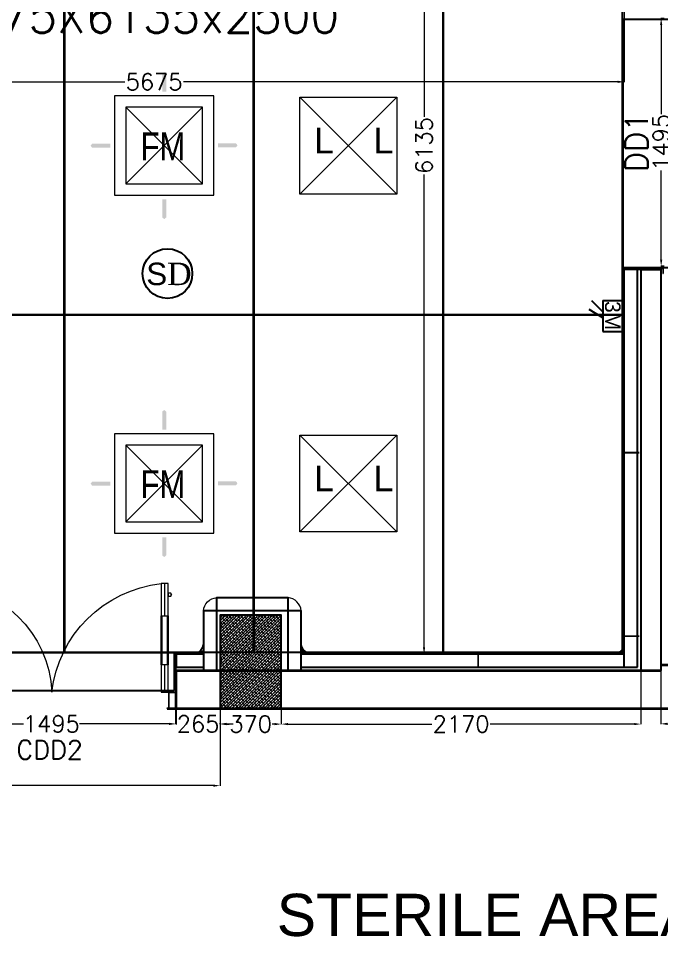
# Model space of a CAD drawing. Header units: millimetres. Extents: x 1327414 to 2124380, y -346496 to -91575.
# Drawn here: x 2110217 to 2114100, y -249526 to -243986 of the extents above; entities that cross this region are included whole.
import ezdxf

# ---------------------------------------------------------------- set-up
doc = ezdxf.new("R2010")
doc.units = ezdxf.units.MM
doc.header["$LTSCALE"] = 600
doc.header["$MEASUREMENT"] = 0
doc.header["$PDMODE"] = 35
doc.linetypes.add('DASHED', pattern=[0.75, 0.5, -0.25])
for name, color, linetype, lineweight in [('0 Room Dimensions', 7, 'Continuous', 0), ('1200 Door', 144, 'Continuous', 5), ('90deg Corner', 96, 'Continuous', 0), ('Ahlada 50mm Ceiling Panels', 191, 'Continuous', 0), ('Ahlada 50mm Wall Panel', 94, 'Continuous', 0), ('Ahlada Coving', 3, 'Continuous', 0), ('C-Section', 3, 'Continuous', 9), ('DIM', 7, 'Continuous', 0), ('Double Leaf Door', 4, 'Continuous', 18), ('FA-BELOW SMOKE DERECTOR', 1, 'Continuous', 25), ('P-Wall', 8, 'Continuous', 35), ('Partition-80WP', 7, 'Continuous', 5), ('Supply Diffusers', 3, 'Continuous', 0)]:
    doc.layers.add(name, color=color, linetype=linetype, lineweight=lineweight)
for name, color, linetype in [('col', 5, 'Continuous'), ('Dimensions', 7, 'Continuous'), ('ELE-3M UPS P.SB', 3, 'Continuous'), ('MEP_HVAC_SUPPLY_DIFFUSER', 5, 'Continuous'), ('TEXT', 6, 'Continuous'), ('wall', 1, 'Continuous')]:
    doc.layers.add(name, color=color, linetype=linetype)
doc.layers.add('ELE-42W EMERGENCY DOWN LIGHT', color=7, linetype='Continuous', lineweight=0, true_color=0x608ec6)
doc.styles.add('ARIAL', font='')
doc.styles.add('PDF Times New Roman', font='')
doc.styles.add('ROMAN', font='', dxfattribs={"width": 0.8})
doc.styles.add('ROMANS', font='romans.shx')
doc.styles.add('SIMPLEX', font='SIMPLEX')
doc.styles.get("Standard").update_dxf_attribs({"font": ''})
doc.styles.get('ARIAL').set_extended_font_data('Arial')
doc.styles.get('PDF Times New Roman').set_extended_font_data('Times New Roman')
doc.styles.get('ROMAN').set_extended_font_data('Arial')
doc.styles.get('Standard').set_extended_font_data('Stylus BT')
doc.dimstyles.new('AEPL1', dxfattribs={"dimtxt": 100, "dimasz": 40, "dimexe": 1.25, "dimexo": 5, "dimtad": 0, "dimdec": 0, "dimtxsty": 'ROMANS', "dimcen": 2.5, "dimclrd": 250, "dimclre": 250, "dimclrt": 7, "dimadec": 0, "dimazin": 0, "dimtfac": 1, "dimtdec": 0, "dimtmove": 0, "dimatfit": 3, "dimfxl": 1, "dimlwd": 0, "dimlwe": 0, "dimarcsym": 0})

# ---------------------------------------------------------------- blocks, each defined once
blk = doc.blocks.new('A010004 Mezz.F. Layout Plan$0$b & c')
at = {"layer": 'Ahlada Coving', "color": 3}
for p, q in [((-4.1, 40.9), (-5.7, 42.5)), ((-2.7, 7.8), (-3.7, 7.8)), ((-3.7, 7.8), (-2.7, 6)), ((4.9, 15.3), (-2.7, 7.8)), ((-2.7, 6), (5.7, 14.4)), ((8.7, 11.4), (0.3, 3)), ((0.3, 3), (2.1, 2)), ((2.1, 3), (9.7, 10.6)), ((2.1, 2), (2.1, 3)), ((36.9, 0), (35.3, 1.6))]:
    blk.add_line(p, q, dxfattribs=at)
blk.add_lwpolyline([(-5.7, 30.7), (-5.7, 5.7), (0, 0), (25, 0), (22.8, 1.5), (13.2, 1.5), (3.6, 4.5), (3.6, 1.5), (0.6, 1.5), (-4.2, 6.3), (-4.2, 9.3), (-1.2, 9.3), (-4.2, 18.9), (-4.2, 28.4), (-5.7, 30.7)], dxfattribs=at)
for radius, start, end in [(44, 181.9548, 220.5976), (42.5, 184.1661, 265.906), (44, 222.2286, 227.7746), (44, 229.4056, 268.1119)]:
    blk.add_arc((38.3, 44), radius, start, end, dxfattribs=at)
blk = doc.blocks.new('90D_CORNER_COVE')
at = {"layer": '90deg Corner', "color": 3}
for p, q in [((-59.1, 65.5), (-40.3, 65.5)), ((-40.3, -15), (-40.3, 65.5)), ((-59.1, -15), (-40.3, -15)), ((-40.3, -15), (-40.3, -33.8)), ((-40.3, -15), (40.2, -15)), ((40.2, -15), (40.2, -33.8))]:
    blk.add_line(p, q, dxfattribs=at)
blk.add_arc((-48.7, -23.5), 89.4, 5.4288, 84.5712, dxfattribs=at)
blk = doc.blocks.new('*D158')
at = {"layer": 'Defpoints', "color": 0, "transparency": 16777216}
for p in [(2108099.1, -247253.6), (2111434.1, -247948.9), (2111434.1, -248615.2)]:
    blk.add_point(p, dxfattribs=at)
at = {"layer": 'DIM', "color": 250, "lineweight": 0, "transparency": 16777216}
for p, q in [((2108099.1, -247258.6), (2108099.1, -248616.5)), ((2111434.1, -247953.9), (2111434.1, -248616.5)), ((2108139.1, -248615.2), (2109590, -248615.2)), ((2111394.1, -248615.2), (2109943.2, -248615.2))]:
    blk.add_line(p, q, dxfattribs=at)
at = {"layer": 'DIM', "color": 250, "transparency": 16777216}
for points in [[(2108139.1, -248608.6), (2108139.1, -248621.9), (2108099.1, -248615.2)], [(2111394.1, -248621.9), (2111394.1, -248608.6), (2111434.1, -248615.2)]]:
    blk.add_solid(points, dxfattribs=at)
at = {"layer": 'DIM', "color": 7, "transparency": 16777216, "insert": (2109766.6, -248615.2), "char_height": 100, "attachment_point": 5, "style": 'ROMANS'}
blk.add_mtext('3335', dxfattribs=at)
blk = doc.blocks.new('*D159')
at = {"layer": 'Defpoints', "color": 0, "transparency": 16777216}
for p in [(2111804.1, -247585.8), (2113974.1, -247702.6), (2113974.1, -248243.9)]:
    blk.add_point(p, dxfattribs=at)
at = {"layer": 'DIM', "color": 250, "lineweight": 0, "transparency": 16777216}
for p, q in [((2111804.1, -247590.8), (2111804.1, -248245.2)), ((2113974.1, -247707.6), (2113974.1, -248245.2)), ((2111844.1, -248243.9), (2112712.5, -248243.9)), ((2113934.1, -248243.9), (2113065.7, -248243.9))]:
    blk.add_line(p, q, dxfattribs=at)
at = {"layer": 'DIM', "color": 250, "transparency": 16777216}
for points in [[(2111844.1, -248237.3), (2111844.1, -248250.6), (2111804.1, -248243.9)], [(2113934.1, -248250.6), (2113934.1, -248237.3), (2113974.1, -248243.9)]]:
    blk.add_solid(points, dxfattribs=at)
at = {"layer": 'DIM', "color": 7, "transparency": 16777216, "insert": (2112889.1, -248243.9), "char_height": 100, "attachment_point": 5, "style": 'ROMANS'}
blk.add_mtext('2170', dxfattribs=at)
blk = doc.blocks.new('*D160')
at = {"layer": 'Defpoints', "color": 0, "transparency": 16777216}
for p in [(2115134.1, -247763.7), (2114094.1, -247885.8), (2115134.1, -248242.2)]:
    blk.add_point(p, dxfattribs=at)
at = {"layer": 'DIM', "color": 250, "lineweight": 0, "transparency": 16777216}
for p, q in [((2115134.1, -247768.7), (2115134.1, -248243.4)), ((2114094.1, -247890.8), (2114094.1, -248243.4)), ((2114134.1, -248242.2), (2114445, -248242.2)), ((2115094.1, -248242.2), (2114783.2, -248242.2))]:
    blk.add_line(p, q, dxfattribs=at)
at = {"layer": 'DIM', "color": 250, "transparency": 16777216}
for points in [[(2114134.1, -248235.5), (2114134.1, -248248.9), (2114094.1, -248242.2)], [(2115094.1, -248248.9), (2115094.1, -248235.5), (2115134.1, -248242.2)]]:
    blk.add_solid(points, dxfattribs=at)
at = {"layer": 'DIM', "color": 7, "transparency": 16777216, "insert": (2114614.1, -248242.2), "char_height": 100, "attachment_point": 5, "style": 'ROMANS'}
blk.add_mtext('1040', dxfattribs=at)
blk = doc.blocks.new('*D161')
at = {"layer": 'Defpoints', "color": 0, "transparency": 16777216}
for p in [(2114096.9, -243986.4), (2114119.4, -243986.4), (2114119.4, -245481.4)]:
    blk.add_point(p, dxfattribs=at)
at = {"layer": 'DIM', "color": 250, "lineweight": 0, "transparency": 16777216}
for p, q in [((2114114.4, -243986.4), (2114095.6, -243986.4)), ((2114096.9, -244026.4), (2114096.9, -244564.8)), ((2114096.9, -245441.4), (2114096.9, -244903)), ((2114114.4, -245481.4), (2114095.6, -245481.4))]:
    blk.add_line(p, q, dxfattribs=at)
at = {"layer": 'DIM', "color": 250, "transparency": 16777216}
for points in [[(2114103.6, -244026.4), (2114090.2, -244026.4), (2114096.9, -243986.4)], [(2114090.2, -245441.4), (2114103.6, -245441.4), (2114096.9, -245481.4)]]:
    blk.add_solid(points, dxfattribs=at)
at = {"layer": 'DIM', "color": 7, "transparency": 16777216, "insert": (2114096.9, -244733.9), "char_height": 100, "attachment_point": 5, "rotation": 90, "style": 'ROMANS'}
blk.add_mtext('1495', dxfattribs=at)
blk = doc.blocks.new('*D162')
at = {"layer": 'Defpoints', "color": 0, "transparency": 16777216}
for p in [(2109671.4, -248070.6), (2111166.4, -248070.6), (2111166.4, -248242.7)]:
    blk.add_point(p, dxfattribs=at)
at = {"layer": 'DIM', "color": 250, "lineweight": 0, "transparency": 16777216}
for p, q in [((2109671.4, -248075.6), (2109671.4, -248243.9)), ((2111166.4, -248075.6), (2111166.4, -248243.9)), ((2109711.4, -248242.7), (2110247, -248242.7)), ((2111126.4, -248242.7), (2110585.3, -248242.7))]:
    blk.add_line(p, q, dxfattribs=at)
at = {"layer": 'DIM', "color": 250, "transparency": 16777216}
for points in [[(2109711.4, -248236), (2109711.4, -248249.3), (2109671.4, -248242.7)], [(2111126.4, -248249.3), (2111126.4, -248236), (2111166.4, -248242.7)]]:
    blk.add_solid(points, dxfattribs=at)
at = {"layer": 'DIM', "color": 7, "transparency": 16777216, "insert": (2110416.1, -248242.7), "char_height": 100, "attachment_point": 5, "style": 'ROMANS'}
blk.add_mtext('1495', dxfattribs=at)
blk = doc.blocks.new('C SECTION')
at = {"layer": 'C-Section'}
for p, q in [((3564373.2, -608564.1), (3564614.5, -608564.1)), ((3564373.2, -608564.1), (3564373.2, -608595.1)), ((3564373.2, -608595.1), (3564374.2, -608595.1)), ((3564374.2, -608565.1), (3564613.5, -608565.1)), ((3564374.2, -608565.1), (3564374.2, -608595.1)), ((3564613.5, -608565.1), (3564613.5, -608595.1)), ((3564613.5, -608595.1), (3564614.5, -608595.1)), ((3564614.5, -608564.1), (3564614.5, -608595.1))]:
    blk.add_line(p, q, dxfattribs=at)
blk = doc.blocks.new('1800x80')
at = {"layer": 'Double Leaf Door'}
for points in [[(101760.4, -25417.9), (101765.3, -25417.9), (101765.3, -25121.4), (101760.4, -25121.4)], [(101804, -25121.4), (101799.1, -25121.4), (101799.1, -25417.9), (101804, -25417.9)], [(103123.4, -25121.4), (103128.4, -25121.4), (103128.4, -25417.9), (103123.4, -25417.9)], [(103167.1, -25417.9), (103162.1, -25417.9), (103162.1, -25121.4), (103167.1, -25121.4)]]:
    blk.add_hatch(color=6, dxfattribs=at).paths.add_polyline_path(points)
at = {"layer": 'Double Leaf Door', "color": 8}
for p, q in [((101760.4, -25581.8), (101760.4, -24927.6)), ((101760.4, -24927.6), (101804, -24927.6)), ((101782.2, -25121.4), (101782.2, -24927.6)), ((101804, -24927.6), (101804, -25581.8)), ((103167.1, -24927.6), (103123.4, -24927.6)), ((103123.4, -24927.6), (103123.4, -25581.8)), ((103145.3, -25121.4), (103145.3, -24927.6)), ((103167.1, -25581.8), (103167.1, -24927.6)), ((101746, -24985.1), (101746, -25003.1)), ((101760.4, -24983.1), (101748, -24983.1)), ((101760.4, -24983.1), (101760.4, -25005)), ((103167.1, -24983.1), (103179.5, -24983.1)), ((103167.1, -24983.1), (103167.1, -25005)), ((103181.5, -24985.1), (103181.5, -25003.1)), ((101748, -25005), (101760.4, -25005)), ((103179.5, -25005), (103167.1, -25005)), ((101782.2, -25581.8), (101782.2, -25417.9)), ((103145.3, -25581.8), (103145.3, -25417.9)), ((101716.2, -25581.8), (101716.2, -25681.8)), ((101756.4, -25581.8), (101716.2, -25581.8)), ((101718.2, -25583.8), (101718.2, -25679.8)), ((101754.4, -25583.8), (101718.2, -25583.8)), ((101754.4, -25678.9), (101754.4, -25583.8)), ((101756.4, -25676.9), (101756.4, -25581.8)), ((101804, -25581.8), (101760.4, -25581.8)), ((103123.4, -25581.8), (103167.1, -25581.8)), ((103171.1, -25676.9), (103171.1, -25581.8)), ((103171.1, -25581.8), (103211.2, -25581.8)), ((103173, -25678.9), (103173, -25583.8)), ((103173, -25583.8), (103209.3, -25583.8)), ((103209.3, -25583.8), (103209.3, -25679.8)), ((103211.2, -25581.8), (103211.2, -25681.8)), ((101716.2, -25681.8), (101756.4, -25681.8)), ((101718.2, -25679.8), (101756.4, -25679.8)), ((101766.3, -25678.9), (101754.4, -25678.9)), ((101768.3, -25676.9), (101756.4, -25676.9)), ((101756.4, -25679.8), (101766.3, -25679.8)), ((101756.4, -25681.8), (101768.3, -25681.8)), ((101766.3, -25679.8), (101766.3, -25678.9)), ((101768.3, -25681.8), (101768.3, -25676.9)), ((103159.1, -25681.8), (103159.1, -25676.9)), ((103159.1, -25676.9), (103171.1, -25676.9)), ((103171.1, -25681.8), (103159.1, -25681.8)), ((103161.1, -25679.8), (103161.1, -25678.9)), ((103161.1, -25678.9), (103173, -25678.9)), ((103171.1, -25679.8), (103161.1, -25679.8)), ((103209.3, -25679.8), (103171.1, -25679.8)), ((103211.2, -25681.8), (103171.1, -25681.8))]:
    blk.add_line(p, q, dxfattribs=at)
at = {"layer": 'Double Leaf Door', "color": 6}
for p, q in [((101804, -25121.4), (101760.4, -25121.4)), ((101760.4, -25121.4), (101760.4, -25417.9)), ((101765.3, -25417.9), (101765.3, -25121.4)), ((101799.1, -25417.9), (101799.1, -25121.4)), ((101804, -25417.9), (101804, -25121.4)), ((103123.4, -25417.9), (103123.4, -25121.4)), ((103123.4, -25121.4), (103167.1, -25121.4)), ((103128.4, -25417.9), (103128.4, -25121.4)), ((103162.1, -25417.9), (103162.1, -25121.4)), ((103167.1, -25121.4), (103167.1, -25417.9)), ((101760.4, -25417.9), (101804, -25417.9)), ((103167.1, -25417.9), (103123.4, -25417.9))]:
    blk.add_line(p, q, dxfattribs=at)
at = {"layer": 'Double Leaf Door', "color": 6, "ltscale": 100}
for p, q in [((101799.1, -25121.4), (101799.1, -25417.9)), ((103128.4, -25121.4), (103128.4, -25417.9))]:
    blk.add_line(p, q, dxfattribs=at)
at = {"layer": 'Double Leaf Door', "color": 6}
for points in [[(101760.4, -25121.4), (101760.4, -25417.9), (101765.3, -25417.9), (101765.3, -25121.4), (101760.4, -25121.4)], [(101804, -25121.4), (101804, -25417.9), (101799.1, -25417.9), (101799.1, -25121.4), (101804, -25121.4)], [(103123.4, -25121.4), (103123.4, -25417.9), (103128.4, -25417.9), (103128.4, -25121.4), (103123.4, -25121.4)], [(103167.1, -25121.4), (103167.1, -25417.9), (103162.1, -25417.9), (103162.1, -25121.4), (103167.1, -25121.4)]]:
    blk.add_lwpolyline(points, dxfattribs=at)
at = {"layer": 'Double Leaf Door', "ltscale": 5000}
for points in [[(101760.4, -25121.4), (101760.4, -25417.9), (101765.3, -25417.9), (101765.3, -25121.4), (101760.4, -25121.4)], [(103167.1, -25121.4), (103167.1, -25417.9), (103162.1, -25417.9), (103162.1, -25121.4), (103167.1, -25121.4)]]:
    blk.add_lwpolyline(points, dxfattribs=at)
at = {"layer": 'Double Leaf Door', "color": 8}
for centre, radius, start, end in [((101722.8, -25669.2), 746, 6.7253, 83.7504), ((103151.8, -25616), 688.9, 92.3631, 177.1612), ((101748, -24985.1), 1.98, 90, 180), ((103179.5, -24985.1), 1.98, 0, 90), ((101746, -24994.1), 3.72, 90, 270), ((101748, -25003.1), 1.98, 180, 270), ((103179.5, -25003.1), 1.98, 270, 0), ((103181.5, -24994.1), 3.72, 270, 90)]:
    blk.add_arc(centre, radius, start, end, dxfattribs=at)
blk = doc.blocks.new('*D164')
at = {"layer": 'Defpoints', "color": 0, "transparency": 16777216}
for p in [(2111169.4, -248150.8), (2111434.1, -248150.8), (2111434.1, -248242.7)]:
    blk.add_point(p, dxfattribs=at)
at = {"layer": 'Dimensions', "color": 250, "lineweight": 0, "transparency": 16777216}
for p, q in [((2111169.4, -248155.8), (2111169.4, -248243.9)), ((2111434.1, -248155.8), (2111434.1, -248243.9)), ((2111129.4, -248242.7), (2111089.4, -248242.7)), ((2111169.4, -248242.7), (2111172.6, -248242.7)), ((2111434.1, -248242.7), (2111430.9, -248242.7)), ((2111474.1, -248242.7), (2111514.1, -248242.7))]:
    blk.add_line(p, q, dxfattribs=at)
at = {"layer": 'Dimensions', "color": 250, "transparency": 16777216}
for points in [[(2111129.4, -248249.3), (2111129.4, -248236), (2111169.4, -248242.7)], [(2111474.1, -248236), (2111474.1, -248249.3), (2111434.1, -248242.7)]]:
    blk.add_solid(points, dxfattribs=at)
at = {"layer": 'Dimensions', "color": 7, "transparency": 16777216, "insert": (2111301.7, -248242.7), "char_height": 100, "attachment_point": 5, "style": 'ROMANS'}
blk.add_mtext('265', dxfattribs=at)
blk = doc.blocks.new('3M UPS SB')
at = {"layer": 'ELE-3M UPS P.SB', "color": 3}
for p, q in [((-133.8, 160), (-69.3, 265.2)), ((-88.2, 160), (-3.4, 244.9)), ((-240, 160), (-240, 0)), ((0, 160), (-240, 160)), ((0, 160), (0, 0))]:
    blk.add_line(p, q, dxfattribs=at)
blk.add_text('3M', height=120, rotation=180, dxfattribs=at).set_placement((-6, 143))
blk = doc.blocks.new('54W EME')
for p, q in [((-292.5, 292.5), (292.5, -292.5)), ((292.5, 292.5), (-292.5, -292.5))]:
    blk.add_line(p, q)
at = {"layer": 'ELE-42W EMERGENCY DOWN LIGHT'}
blk.add_lwpolyline([(-292.5, -292.5), (-292.5, 292.5), (292.5, 292.5), (292.5, -292.5)], close=True, dxfattribs=at)
at = {"char_height": 154, "width": 324.958, "attachment_point": 1, "style": 'ARIAL'}
for insert in [(-206.9, 107), (152.9, 107)]:
    blk.add_mtext('L', dxfattribs=dict(at, insert=insert))
blk = doc.blocks.new('*D173')
at = {"layer": 'Defpoints', "color": 0, "transparency": 16777216}
for p in [(2113873.9, -243886.5), (2113873.9, -244368.9), (2108199.1, -244753.3)]:
    blk.add_point(p, dxfattribs=at)
at = {"layer": 'Dimensions', "color": 250, "lineweight": 0, "transparency": 16777216}
for p, q in [((2113873.9, -243891.5), (2113873.9, -244370.2)), ((2108199.1, -244748.3), (2108199.1, -244367.7)), ((2108239.1, -244368.9), (2110859.9, -244368.9)), ((2113833.9, -244368.9), (2111213.1, -244368.9))]:
    blk.add_line(p, q, dxfattribs=at)
at = {"layer": 'Dimensions', "color": 250, "transparency": 16777216}
for points in [[(2108239.1, -244362.3), (2108239.1, -244375.6), (2108199.1, -244368.9)], [(2113833.9, -244375.6), (2113833.9, -244362.3), (2113873.9, -244368.9)]]:
    blk.add_solid(points, dxfattribs=at)
at = {"layer": 'Dimensions', "color": 7, "transparency": 16777216, "insert": (2111036.5, -244368.9), "char_height": 100, "attachment_point": 5, "style": 'ROMANS'}
blk.add_mtext('5675', dxfattribs=at)
blk = doc.blocks.new('*D174')
at = {"layer": 'Defpoints', "color": 0, "transparency": 16777216}
for p in [(2112577.6, -241685.8), (2112577.6, -247820.8), (2112665.8, -247820.8)]:
    blk.add_point(p, dxfattribs=at)
at = {"layer": 'Dimensions', "color": 250, "lineweight": 0, "transparency": 16777216}
for p, q in [((2112582.6, -241685.8), (2112667, -241685.8)), ((2112665.8, -241725.8), (2112665.8, -244579.1)), ((2112665.8, -247780.8), (2112665.8, -244927.4)), ((2112582.6, -247820.8), (2112667, -247820.8))]:
    blk.add_line(p, q, dxfattribs=at)
at = {"layer": 'Dimensions', "color": 250, "transparency": 16777216}
for points in [[(2112672.4, -241725.8), (2112659.1, -241725.8), (2112665.8, -241685.8)], [(2112659.1, -247780.8), (2112672.4, -247780.8), (2112665.8, -247820.8)]]:
    blk.add_solid(points, dxfattribs=at)
at = {"layer": 'Dimensions', "color": 7, "transparency": 16777216, "insert": (2112665.8, -244753.3), "char_height": 100, "attachment_point": 5, "rotation": 90, "style": 'ROMANS'}
blk.add_mtext('6135', dxfattribs=at)
blk = doc.blocks.new('*D177')
at = {"layer": 'Defpoints', "color": 0, "transparency": 16777216}
for p in [(2111434.1, -248150.8), (2111804.1, -248150.8), (2111804.1, -248243.9)]:
    blk.add_point(p, dxfattribs=at)
at = {"layer": 'Dimensions', "color": 250, "lineweight": 0, "transparency": 16777216}
for p, q in [((2111434.1, -248155.8), (2111434.1, -248245.2)), ((2111804.1, -248155.8), (2111804.1, -248245.2)), ((2111474.1, -248243.9), (2111490, -248243.9)), ((2111764.1, -248243.9), (2111748.2, -248243.9))]:
    blk.add_line(p, q, dxfattribs=at)
at = {"layer": 'Dimensions', "color": 250, "transparency": 16777216}
for points in [[(2111474.1, -248237.3), (2111474.1, -248250.6), (2111434.1, -248243.9)], [(2111764.1, -248250.6), (2111764.1, -248237.3), (2111804.1, -248243.9)]]:
    blk.add_solid(points, dxfattribs=at)
at = {"layer": 'Dimensions', "color": 7, "transparency": 16777216, "insert": (2111619.1, -248243.9), "char_height": 100, "attachment_point": 5, "style": 'ROMANS'}
blk.add_mtext('370', dxfattribs=at)
blk = doc.blocks.new('SMOKE DETECTOR')
at = {"layer": 'FA-BELOW SMOKE DERECTOR', "color": 7}
blk.add_circle((931028.7, -118293.9), 166, dxfattribs=at)
at = {"layer": 'FA-BELOW SMOKE DERECTOR', "insert": (930887.1, -118373), "char_height": 150, "attachment_point": 7, "style": 'PDF Times New Roman'}
blk.add_mtext('{\\fArial|b0|i0|c0|p34;S}D', dxfattribs=at)
blk = doc.blocks.new('FM3')
at = {"layer": 'Supply Diffusers'}
for p, q in [((234.6, -234.9), (-235.4, 235.1)), ((-235.4, -234.9), (234.6, 235.1))]:
    blk.add_line(p, q, dxfattribs=at)
at = {"layer": 'Supply Diffusers', "color": 7}
for points in [[(0.6, 451.1, 0, 150, 0), (0.6, 390.6, 25, 25, 0), (0.6, 330.1, 25, 25, 0)], [(-451.4, -0.9, 0, 150, 0), (-390.9, -0.9, 25, 25, 0), (-330.4, -0.9, 25, 25, 0)], [(450.6, 1.1, 0, 150, 0), (390.1, 1.1, 25, 25, 0), (329.6, 1.1, 25, 25, 0)], [(0.6, -450.9, 0, 150, 0), (0.6, -390.4, 25, 25, 0), (0.6, -329.9, 25, 25, 0)]]:
    blk.add_lwpolyline(points, format="xyseb", dxfattribs=at)
at = {"layer": 'Supply Diffusers', "linetype": 'DASHED', "ltscale": 5}
blk.add_lwpolyline([(-305.4, -304.9), (304.6, -304.9), (304.6, 305.1), (-305.4, 305.1)], close=True, dxfattribs=at)
at = {"layer": 'Supply Diffusers'}
blk.add_lwpolyline([(-235.4, -234.9), (234.6, -234.9), (234.6, 235.1), (-235.4, 235.1)], close=True, dxfattribs=at)
at = {"layer": 'Supply Diffusers', "style": 'ROMAN', "width": 0.8}
blk.add_text('FM', height=170, dxfattribs=at).set_placement((-144.4, -89.7))
blk = doc.blocks.new('SA DIFFUSER 600X600MM')
at = {"layer": 'Supply Diffusers', "color": 1, "xscale": 0.9836065573758823, "yscale": 0.9836065573758823, "zscale": 0.9836065573758823}
blk.add_blockref('FM3', (1302829.9, -127949.5, 14384.8), dxfattribs=at)

msp = doc.modelspace()

# ---------------------------------------------------------------- hatches: boundary and pattern name
at = {"layer": 'DIM'}
h = msp.add_hatch(dxfattribs=at)
h.set_pattern_fill('ANSI38', color=256, scale=100)
h.set_pattern_definition([(45, (627231.993, -51277.912), (-8.83883476, 8.83883476), []), (135, (627231.993, -51277.912), (-26.51650429, 8.83883476), [31.25, -18.75])])
h.paths.add_polyline_path([(2111804.1, -248150.8), (2111804.1, -247920.8), (2111804.1, -247585.8), (2111434.1, -247585.8), (2111434.1, -247920.8), (2111434.1, -248150.8)])

# ---------------------------------------------------------------- linework, layer by layer
at = {"layer": 'Ahlada 50mm Ceiling Panels', "linetype": 'ByBlock', "lineweight": -2}
for p, q in [((2110492.1, -241695.8), (2110492.1, -247810.8)), ((2110495.1, -241695.8), (2110495.1, -247810.8)), ((2111635.1, -241695.8), (2111635.1, -247810.8)), ((2111638.1, -241695.8), (2111638.1, -247810.8)), ((2112778.1, -241695.8), (2112778.1, -247810.8)), ((2112781.1, -241695.8), (2112781.1, -247810.8)), ((2113863.9, -247810.8), (2113863.9, -241695.8)), ((2113866.9, -243990.8), (2114201.1, -243990.8)), ((2113866.9, -245490.8), (2113866.9, -243990.8)), ((2114201.1, -245490.8), (2113866.9, -245490.8)), ((2108209.1, -245771.8), (2113863.9, -245771.8)), ((2108209.1, -245774.8), (2113863.9, -245774.8)), ((2108209.1, -247810.8), (2113863.9, -247810.8)), ((2111159.9, -247813.8), (2109678.9, -247813.8)), ((2111159.9, -248040.8), (2111159.9, -247813.8)), ((2109678.9, -248040.8), (2111159.9, -248040.8))]:
    msp.add_line(p, q, dxfattribs=at)
at = {"layer": 'Ahlada 50mm Wall Panel', "linetype": 'ByBlock', "lineweight": -2}
for p, q in [((2113873.9, -247900.8), (2113873.9, -245500.8)), ((2113974.1, -245500.8), (2113873.9, -245500.8)), ((2113953.9, -247900.8), (2113953.9, -245500.8)), ((2111168.9, -247820.8), (2111334.1, -247820.8)), ((2111168.9, -247820.8), (2111168.9, -247900.8)), ((2111924.1, -247820.8), (2113873.9, -247820.8)), ((2111168.9, -247900.8), (2111334.1, -247900.8)), ((2111924.1, -247900.8), (2113953.9, -247900.8))]:
    msp.add_line(p, q, dxfattribs=at)
msp.add_lwpolyline([(2111414.1, -247560.8), (2111414.1, -247480.8), (2111844.1, -247480.8), (2111844.1, -247560.8)], close=True, dxfattribs=at)
for points in [[(2111414.1, -247920.8), (2111414.1, -247560.8), (2111334.1, -247560.8), (2111334.1, -247920.8)], [(2111924.1, -247920.8), (2111924.1, -247560.8), (2111844.1, -247560.8), (2111844.1, -247920.8)]]:
    msp.add_lwpolyline(points, dxfattribs=at)
at = {"layer": 'C-Section'}
msp.add_lwpolyline([(2111168.1, -248150.6), (2111168.1, -247815.5), (2111198.1, -247815.5), (2111198.1, -247814.5), (2111167.1, -247814.5), (2111167.1, -248150.6)], close=True, dxfattribs=at)
at = {"layer": 'col'}
msp.add_lwpolyline([(2111434.1, -248150.8), (2111804.1, -248150.8), (2111804.1, -247585.8), (2111434.1, -247585.8)], close=True, dxfattribs=at)
at = {"layer": 'P-Wall', "color": 8, "linetype": 'Continuous'}
for p, q in [((2111167.1, -247920.8), (2114094.1, -247920.8)), ((2114094.1, -247885.8), (2119189.1, -247885.8)), ((2111115.4, -248150.8), (2113589.1, -248150.8)), ((2113589.1, -248150.8), (2119189.1, -248150.8))]:
    msp.add_line(p, q, dxfattribs=at)
at = {"layer": 'P-Wall', "linetype": 'Continuous'}
msp.add_line((2111449.8, -248150.8), (2111434.1, -248150.8), dxfattribs=at)
at = {"layer": 'Partition-80WP', "ltscale": 0.5}
for p, q in [((2113964, -246605.4), (2113868.7, -246605.4)), ((2113964, -246608.4), (2113868.7, -246608.4)), ((2113964, -246608.4), (2113868.7, -246608.4)), ((2113964, -247713.4), (2113868.7, -247713.4)), ((2113964, -247716.4), (2113868.7, -247716.4)), ((2113964, -247716.4), (2113868.7, -247716.4)), ((2112989.5, -247811.5), (2112989.5, -247906.8)), ((2112992.5, -247811.5), (2112992.5, -247906.8))]:
    msp.add_line(p, q, dxfattribs=at)
at = {"layer": 'wall', "color": 8, "linetype": 'ByBlock'}
for p, q in [((2113974.1, -245500.8), (2114094.1, -245500.8)), ((2113974.1, -245500.8), (2113974.1, -247920.8)), ((2114094.1, -245500.8), (2114094.1, -247920.8)), ((2111169.4, -247920.8), (2111169.4, -248150.8)), ((2111169.4, -248150.8), (2111569.1, -248150.8))]:
    msp.add_line(p, q, dxfattribs=at)

# ---------------------------------------------------------------- block references
at = {"layer": '90deg Corner', "xscale": -1}
msp.add_blockref('90D_CORNER_COVE', (2111373.8, -247545.8), dxfattribs=at)
at = {"layer": '90deg Corner'}
msp.add_blockref('90D_CORNER_COVE', (2111884.3, -247545.8), dxfattribs=at)
at = {"layer": 'Ahlada Coving', "ltscale": 500, "yscale": 1.418185559101401, "zscale": 1.418185559101401}
for p, xscale, rotation in [((2111334.1, -247812.7), 1.418185559101401, 90.00000000000001), ((2111924.1, -247812.7), -1.418185559101401, 270), ((2113873.9, -247812.7), 1.418185559101401, 90.00000000000001)]:
    msp.add_blockref('A010004 Mezz.F. Layout Plan$0$b & c', p, dxfattribs=dict(at, xscale=xscale, rotation=rotation))
at = {"layer": 'C-Section', "color": 8}
msp.add_blockref('C SECTION', (-1450506.4, 363069.2), dxfattribs=at)
at = {"layer": 'Double Leaf Door', "color": 8, "xscale": -1}
msp.add_blockref('1800x80', (2212882.6, -222468.9), dxfattribs=at)
at = {"layer": 'ELE-3M UPS P.SB', "color": 6, "xscale": 0.7812500000005363, "yscale": 0.7812500000005363, "zscale": 0.7812500000005363, "rotation": 89.99999999999991}
msp.add_blockref('3M UPS SB', (2113869.9, -245687.5), dxfattribs=at)
at = {"layer": 'ELE-42W EMERGENCY DOWN LIGHT', "linetype": 'ByBlock'}
for p in [(2112208.1, -244753.3), (2112208.1, -246792.3)]:
    msp.add_blockref('54W EME', p, dxfattribs=at)
at = {"layer": 'FA-BELOW SMOKE DERECTOR', "color": 6, "xscale": 0.9035551315104862, "yscale": 0.9035551315104862, "zscale": 0.9035551315104862}
msp.add_blockref('SMOKE DETECTOR', (1269881.2, -138640.9), dxfattribs=at)
at = {"layer": 'MEP_HVAC_SUPPLY_DIFFUSER'}
for p in [(808266.9, -116803.9, -14384.8), (808266.9, -118842.9, -14384.8)]:
    msp.add_blockref('SA DIFFUSER 600X600MM', p, dxfattribs=at)

# ---------------------------------------------------------------- texts
at = {"layer": '0 Room Dimensions', "lineweight": 0, "style": 'SIMPLEX'}
msp.add_text('5675X6135x2500', height=201.6, dxfattribs=at).set_placement((2109759.2, -244073, 241159.2))
at = {"layer": '1200 Door', "color": 7, "linetype": 'ByBlock', "style": 'ROMANS'}
msp.add_text('DD1', height=135.62, rotation=90, dxfattribs=at).set_placement((2114015.9, -244913.9, -28643.5))
msp.add_text('CDD2', height=113.01, dxfattribs=at).set_placement((2110204.8, -248455.5, -42965.3))
at = {"layer": 'TEXT', "color": 8, "insert": (2113053.3, -249396.9), "char_height": 255, "width": 5392.826, "attachment_point": 5, "style": 'ARIAL'}
msp.add_mtext('STERILE AREA', dxfattribs=at)

# ---------------------------------------------------------------- dimensions: what is measured, and where the dimension line sits
at = {"layer": 'DIM'}
dim = msp.add_linear_dim(base=(2114096.9, -243986.4), p1=(2114119.4, -245481.4), p2=(2114119.4, -243986.4), angle=90, dimstyle='AEPL1', dxfattribs=at)
dim.commit()
dim.dimension.update_dxf_attribs({"geometry": '*D161', "text_midpoint": (2114096.9, -244733.9), "dimtype": 160})
for base, p1, p2, picture, middle in [((2111434.1, -248615.2), (2108099.1, -247253.6), (2111434.1, -247948.9), '*D158', (2109766.6, -248615.2)), ((2113974.1, -248243.9), (2111804.1, -247585.8), (2113974.1, -247702.6), '*D159', (2112889.1, -248243.9)), ((2115134.1, -248242.2), (2114094.1, -247885.8), (2115134.1, -247763.7), '*D160', (2114614.1, -248242.2)), ((2111166.4, -248242.7), (2109671.4, -248070.6), (2111166.4, -248070.6), '*D162', (2110416.1, -248242.7))]:
    dim = msp.add_linear_dim(base=base, p1=p1, p2=p2, dimstyle='AEPL1', dxfattribs=at)
    dim.commit()
    dim.dimension.update_dxf_attribs({"geometry": picture, "text_midpoint": middle, "dimtype": 160})
at = {"layer": 'Dimensions'}
dim = msp.add_linear_dim(base=(2112665.8, -247820.8), p1=(2112577.6, -241685.8), p2=(2112577.6, -247820.8), angle=90, dimstyle='AEPL1', dxfattribs=at)
dim.commit()
dim.dimension.update_dxf_attribs({"geometry": '*D174', "text_midpoint": (2112665.8, -244753.3)})
for base, p1, p2, picture, middle in [((2113873.9, -244368.9), (2108199.1, -244753.3), (2113873.9, -243886.5), '*D173', (2111036.5, -244368.9)), ((2111434.1, -248242.7), (2111169.4, -248150.8), (2111434.1, -248150.8), '*D164', (2111301.7, -248242.7)), ((2111804.1, -248243.9), (2111434.1, -248150.8), (2111804.1, -248150.8), '*D177', (2111619.1, -248243.9))]:
    dim = msp.add_linear_dim(base=base, p1=p1, p2=p2, dimstyle='AEPL1', dxfattribs=at)
    dim.commit()
    dim.dimension.update_dxf_attribs({"geometry": picture, "text_midpoint": middle})

doc.saveas('drawing.dxf')
